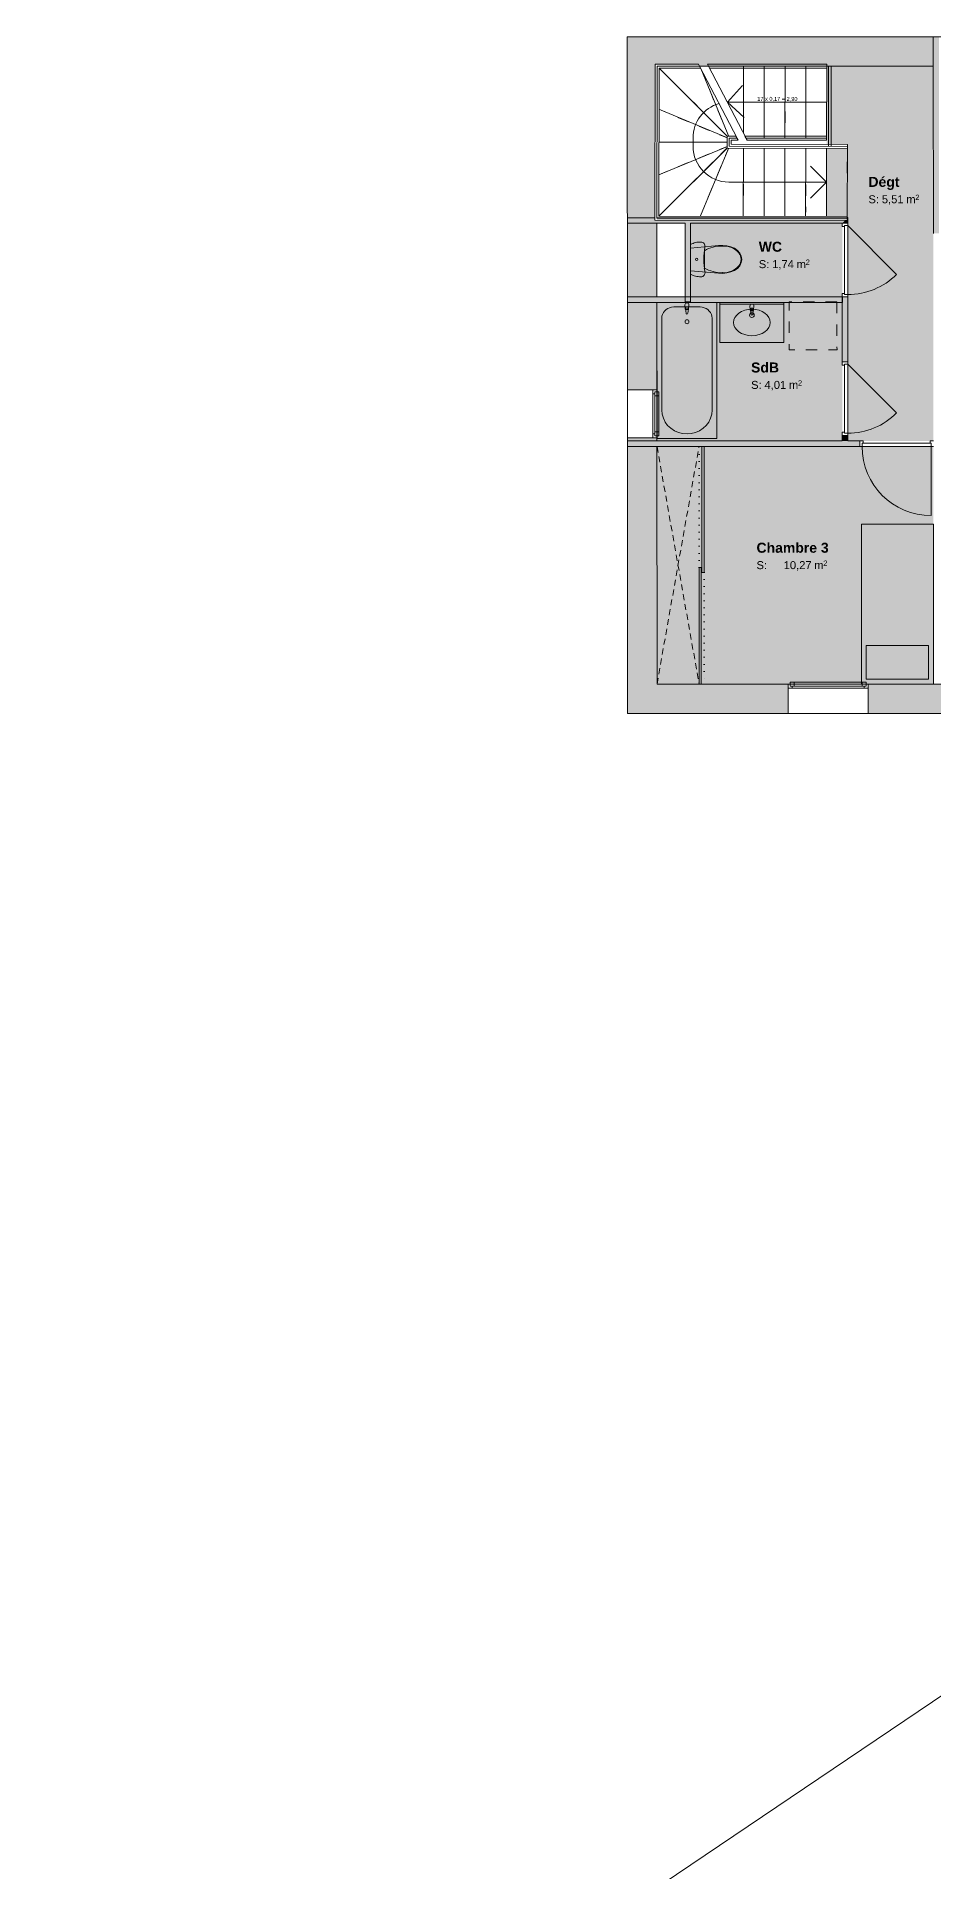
# Model space of a CAD drawing. Header units: millimetres. Extents: x 318905 to 439572, y -5133 to 105868.
# Drawn here: x 353562 to 364778, y 82936 to 105868 of the extents above; entities that cross this region are included whole.
import ezdxf

# ---------------------------------------------------------------- set-up
doc = ezdxf.new("R2010")
doc.units = ezdxf.units.MM
doc.header["$MEASUREMENT"] = 0
for name, pattern in [('Pointillé', [88.194442, 0, -88.194442]), ('Tirets petits', [125, 75, -50]), ('Traits', [282.222223, 141.111112, -141.111112]), ('Wipeout_Contour', [1000, 0, -1000])]:
    doc.linetypes.add(name, pattern=pattern)
for name, color, linetype, lineweight in [('0_Stylo_No__1', 7, 'Continuous', 5), ('2D - Dessins placés (Géomètre)_Stylo_No__1', 7, 'Continuous', 5), ('INTI_Agencement_Stylo_No__1', 7, 'Continuous', 5), ('INTI_Agencement_Stylo_No__142', 8, 'Continuous', 0), ('INTI_Escaliers_et_ascenseurs_Stylo_No__1', 7, 'Continuous', 5), ('INTI_Mobilier_Stylo_No__1', 7, 'Continuous', 5), ('Marques & Zones_Stylo_No__1', 7, 'Continuous', 5), ('Murs ext - Périphériques_Stylo_No__1', 7, 'Continuous', 5), ('Murs ext - Périphériques_Stylo_No__41', 7, 'Continuous', 20)]:
    doc.layers.add(name, color=color, linetype=linetype, lineweight=lineweight)
doc.layers.add('2D - Dessins placés (Géomètre)_Stylo_No__241', color=7, linetype='Continuous', lineweight=5, true_color=0x4d4d4d)
doc.layers.add('INTI_Mobilier_Stylo_No__81', color=7, linetype='Continuous', lineweight=13, true_color=0x6a6a6a)
for name, color, linetype in [('INTI_Agencement', 7, 'Continuous'), ('INTI_Escaliers_et_ascenseurs', 7, 'Continuous'), ('Marques & Zones', 7, 'Continuous')]:
    doc.layers.add(name, color=color, linetype=linetype)
doc.styles.add('STYLE_GENERE_1', font='Arial')
doc.styles.add('STYLE_GENERE_2', font='Arial')

# ---------------------------------------------------------------- blocks, each defined once
blk = doc.blocks.new('Baignoire 20[46]', base_point=(362070, 102545))
at = {"layer": 'INTI_Mobilier_Stylo_No__1', "linetype": 'Continuous'}
for p, q in [((361320, 102545), (361321, 100845)), ((362070, 102545), (361320, 102545)), ((361670, 102514), (361674, 102472)), ((361716, 102472), (361720, 102514)), ((362071, 100845), (362070, 102545)), ((361383, 102372), (361381, 102347)), ((361381, 102347), (361381, 101199)), ((361390, 102395), (361383, 102372)), ((361401, 102418), (361390, 102395)), ((361416, 102438), (361401, 102418)), ((361434, 102456), (361416, 102438)), ((361455, 102470), (361434, 102456)), ((361479, 102480), (361455, 102470)), ((361504, 102487), (361479, 102480)), ((361530, 102489), (361504, 102487)), ((361860, 102489), (361530, 102489)), ((361678, 102463), (361684, 102410)), ((361682, 102474), (361682, 102489)), ((361682, 102489), (361709, 102489)), ((361707, 102410), (361713, 102463)), ((361709, 102489), (361709, 102474)), ((361887, 102487), (361860, 102489)), ((361912, 102480), (361887, 102487)), ((361935, 102470), (361912, 102480)), ((361957, 102456), (361935, 102470)), ((361975, 102438), (361957, 102456)), ((361990, 102418), (361975, 102438)), ((362001, 102396), (361990, 102418)), ((362008, 102372), (362001, 102396)), ((362011, 102347), (362008, 102372)), ((362011, 101200), (362011, 102347)), ((361381, 101199), (361385, 101148)), ((361385, 101148), (361400, 101098)), ((361992, 101098), (362006, 101148)), ((362006, 101148), (362011, 101200)), ((361400, 101098), (361423, 101051)), ((361423, 101051), (361454, 101008)), ((361454, 101008), (361493, 100972)), ((361493, 100972), (361538, 100942)), ((361538, 100942), (361588, 100920)), ((361588, 100920), (361641, 100907)), ((361641, 100907), (361696, 100902)), ((361696, 100902), (361750, 100907)), ((361750, 100907), (361803, 100920)), ((361803, 100920), (361853, 100942)), ((361853, 100942), (361898, 100972)), ((361898, 100972), (361937, 101008)), ((361937, 101008), (361969, 101051)), ((361969, 101051), (361992, 101098)), ((361321, 100845), (362071, 100845))]:
    blk.add_line(p, q, dxfattribs=at)
blk.add_circle((361696, 102305), 25, dxfattribs=at)
for centre, radius, start, end in [((361695, 102514), 25, 0.0092, 180.0092), ((361695, 102474), 21.1, 185.1788, 212.7802), ((361695, 102474), 21.1, 212.7802, 327.2382), ((361695, 102474), 13.6, 180.0092, 0.0092), ((361695, 102411), 11.2, 187.1481, 352.8703), ((361695, 102474), 21.1, 327.2382, 354.8396)]:
    blk.add_arc(centre, radius, start, end, dxfattribs=at)
blk = doc.blocks.new('Plan multi vasques 20[47]', base_point=(362509, 102545))
at = {"layer": 'INTI_Mobilier_Stylo_No__1', "linetype": 'Continuous'}
for p, q in [((362109, 102545), (362909, 102546)), ((362109, 102045), (362109, 102545)), ((362109, 102525), (362909, 102526)), ((362909, 102046), (362909, 102546)), ((362484, 102500), (362488, 102459)), ((362491, 102449), (362498, 102396)), ((362495, 102461), (362495, 102476)), ((362495, 102476), (362522, 102476)), ((362520, 102396), (362526, 102449)), ((362522, 102476), (362522, 102461)), ((362530, 102459), (362534, 102500)), ((362109, 102045), (362909, 102046))]:
    blk.add_line(p, q, dxfattribs=at)
blk.add_circle((362509, 102387), 30, dxfattribs=at)
for centre, radius, start, end in [((362509, 102500), 25, 0.0092, 180.0092), ((362509, 102460), 21.1, 185.1788, 212.7802), ((362509, 102460), 21.1, 212.7802, 327.2382), ((362509, 102461), 13.6, 180.0092, 0.0092), ((362509, 102397), 11.2, 187.1481, 352.8703), ((362509, 102460), 21.1, 327.2382, 354.8396)]:
    blk.add_arc(centre, radius, start, end, dxfattribs=at)
blk.add_ellipse((362509, 102295), major_axis=(230, 0), ratio=0.717391, dxfattribs=at)
blk = doc.blocks.new('WC 20[48]', base_point=(361742, 103083))
at = {"layer": 'INTI_Mobilier_Stylo_No__1', "linetype": 'Continuous'}
for p, q in [((361742, 103270), (361757, 103277)), ((361742, 102897), (361742, 103270)), ((361742, 103224), (362092, 103257)), ((361742, 102942), (361742, 103224)), ((361757, 103277), (361772, 103283)), ((361772, 103283), (361788, 103289)), ((361788, 103289), (361804, 103293)), ((361804, 103293), (361820, 103297)), ((361820, 103297), (361837, 103299)), ((361837, 103299), (361853, 103300)), ((361853, 103300), (361870, 103301)), ((361870, 103301), (361882, 103300)), ((361882, 103300), (361892, 103296)), ((361892, 103296), (361902, 103290)), ((361902, 103290), (361911, 103282)), ((361915, 103200), (361910, 103161)), ((361911, 103282), (361917, 103272)), ((361921, 103238), (361915, 103200)), ((361917, 103272), (361921, 103261)), ((361921, 103261), (361922, 103249)), ((361922, 103249), (361921, 103238)), ((362092, 103257), (362144, 103258)), ((362144, 103258), (362195, 103253)), ((362195, 103253), (362245, 103241)), ((362245, 103241), (362292, 103222)), ((362292, 103222), (362329, 103196)), ((362329, 103196), (362357, 103163)), ((361907, 103122), (361906, 103083)), ((361906, 103083), (361907, 103045)), ((361910, 103161), (361907, 103122)), ((361907, 103045), (361910, 103006)), ((361910, 103006), (361915, 102967)), ((361915, 103083), (361915, 103192)), ((361915, 102974), (361915, 103083)), ((361915, 102967), (361922, 102929)), ((362329, 102971), (362292, 102946)), ((362357, 103004), (362329, 102971)), ((362346, 103002), (362346, 103002)), ((362357, 103163), (362375, 103125)), ((362375, 103043), (362357, 103004)), ((362373, 103084), (362373, 103084)), ((362375, 103125), (362382, 103084)), ((362382, 103084), (362375, 103043)), ((362092, 102910), (361742, 102942)), ((361757, 102890), (361742, 102897)), ((361772, 102883), (361757, 102890)), ((361788, 102878), (361772, 102883)), ((361804, 102874), (361788, 102878)), ((361820, 102870), (361804, 102874)), ((361837, 102868), (361820, 102870)), ((361853, 102866), (361837, 102868)), ((361870, 102866), (361853, 102866)), ((361882, 102867), (361870, 102866)), ((361893, 102871), (361882, 102867)), ((361902, 102877), (361893, 102871)), ((361911, 102885), (361902, 102877)), ((361917, 102895), (361911, 102885)), ((361921, 102906), (361917, 102895)), ((361923, 102917), (361921, 102906)), ((361922, 102929), (361923, 102917)), ((362144, 102909), (362092, 102910)), ((362195, 102914), (362144, 102909)), ((362245, 102927), (362195, 102914)), ((362292, 102946), (362245, 102927))]:
    blk.add_line(p, q, dxfattribs=at)
blk.add_circle((361817, 103083), 15, dxfattribs=at)
for centre, radius, start, end in [((362130, 102825), 425, 88.6646, 120.3668), ((362154, 102994), 257, 41.594, 93.2137), ((362129, 103342), 425, 239.6703, 271.3725), ((362154, 103173), 257, 266.8234, 318.443), ((362234, 103083), 139, 0.3541, 36.2413), ((362234, 103084), 139, 323.7957, 359.6829)]:
    blk.add_arc(centre, radius, start, end, dxfattribs=at)
for p in [(362139, 103251), (361915, 102974), (362346, 103165), (362140, 102916)]:
    blk.add_point(p, dxfattribs=at)
blk = doc.blocks.new('Armoire[51]', base_point=(361321, 97776))
at = {"layer": 'INTI_Agencement_Stylo_No__1', "linetype": 'Pointillé'}
for p, q in [((361847, 99233), (361847, 100745)), ((361909, 99170), (361909, 97776))]:
    blk.add_line(p, q, dxfattribs=at)
at = {"layer": 'INTI_Agencement_Stylo_No__1', "linetype": 'Continuous'}
for p, q in [((361882, 99170), (361882, 100745)), ((361882, 100745), (361909, 100745)), ((361909, 100745), (361909, 99170)), ((361847, 99233), (361848, 97776)), ((361874, 99233), (361847, 99233)), ((361874, 97776), (361874, 99233)), ((361909, 99170), (361882, 99170)), ((361848, 97776), (361874, 97776))]:
    blk.add_line(p, q, dxfattribs=at)
at = {"layer": 'INTI_Agencement_Stylo_No__142', "linetype": 'Tirets petits'}
for p, q in [((361321, 97776), (361847, 100745)), ((361321, 100745), (361848, 97776))]:
    blk.add_line(p, q, dxfattribs=at)
blk = doc.blocks.new('Lit 20[55]', base_point=(363879, 99776))
at = {"layer": 'INTI_Mobilier_Stylo_No__81', "linetype": 'Continuous'}
for p, q in [((363879, 99776), (364779, 99776)), ((363879, 97776), (363879, 99776)), ((364779, 99776), (364779, 97776)), ((363939, 97836), (363939, 98256)), ((363939, 98256), (364719, 98256)), ((364719, 98256), (364719, 97836)), ((364779, 97776), (363879, 97776)), ((364719, 97836), (363939, 97836))]:
    blk.add_line(p, q, dxfattribs=at)

msp = doc.modelspace()

# ---------------------------------------------------------------- hatches: boundary and pattern name
at = {"layer": 'Marques & Zones', "linetype": 'Continuous', "lineweight": 0, "true_color": 0xebf5fc}
for points in [[(363443.685, 105497.538), (363443.62, 103605.689), (363707.893, 103605.68), (363708.073, 100815.373), (364778.189, 100815.545), (364777.437, 105497.752)], [(361741.487, 103543.377), (361741.634, 102623.377), (363637.898, 102623.681), (363637.751, 103543.681)], [(361320.476, 102545.581), (361320.754, 100814.99), (363638.189, 100815.362), (363637.911, 102545.578)], [(361320.765, 100744.99), (361321.242, 97776.049), (364778.677, 97776.05), (364778.2, 100745.545)]]:
    msp.add_hatch(color=7, dxfattribs=at).paths.add_polyline_path(points)
at = {"layer": 'Murs ext - Périphériques_Stylo_No__1', "linetype": 'Continuous'}
for points in [[(364777.377, 105867.749), (360949.942, 105867.749), (361320.002, 105497.749), (364777.437, 105497.749)], [(361320.306, 103605.306), (361320.002, 105497.749), (360949.942, 105867.749), (360950.306, 103605.246)], [(364777.437, 105497.749), (364847.437, 105497.749), (364847.377, 105867.749), (364777.377, 105867.749)], [(364777.437, 105497.749), (364777.772, 103408.013), (364847.772, 103408.024), (364847.437, 105497.749)], [(361320.317, 103535.306), (361320.306, 103605.306), (360950.306, 103605.246), (360950.317, 103535.246)], [(361320.465, 102615.306), (361320.317, 103535.306), (360950.317, 103535.246), (360950.465, 102615.246)], [(361671.488, 103535.362), (361671.646, 102553.365), (361741.646, 102553.377), (361741.488, 103535.374)], [(363637.752, 103535.678), (363707.752, 103535.689), (363707.741, 103605.689)], [(361320.476, 102545.306), (361320.465, 102615.306), (360950.465, 102615.246), (360950.476, 102545.246)], [(360950.651, 101454.073), (361320.651, 101454.132), (361320.476, 102545.306), (360950.476, 102545.246)], [(361320.476, 102545.306), (363642.67, 102545.679), (363642.659, 102615.679), (361320.465, 102615.306)], [(363637.9, 102615.678), (363638.03, 101803.63), (363708.03, 101803.641), (363707.9, 102615.689)], [(360950.754, 100814.93), (361320.754, 100814.99), (361320.748, 100854.132), (360950.748, 100854.073)], [(361320.765, 100744.99), (361320.754, 100814.99), (360950.754, 100814.93), (360950.765, 100744.93)], [(360950.765, 100744.93), (360951.301, 97406.051), (361321.242, 97776.05), (361320.765, 100744.99)], [(361320.754, 100814.99), (361320.765, 100744.99), (363858.2, 100745.397), (363858.189, 100815.397)], [(363638.189, 100815.362), (363708.189, 100815.373), (363708.178, 100883.641), (363638.178, 100883.63)], [(361321.242, 97776.05), (360951.301, 97406.051), (362960.83, 97406.046), (362960.831, 97776.046)], [(363960.831, 97776.043), (363960.83, 97406.043), (364960.83, 97406.041), (364960.831, 97776.041)]]:
    msp.add_hatch(color=256, dxfattribs=at).paths.add_polyline_path(points)

# ---------------------------------------------------------------- linework, layer by layer
at = {"layer": '2D - Dessins placés (Géomètre)_Stylo_No__1', "linetype": 'Traits', "flags": 128}
msp.add_lwpolyline([(363572.669, 102553.671), (363572.765, 101953.671), (362972.765, 101953.574), (362972.669, 102553.574)], close=True, dxfattribs=at)
at = {"layer": '2D - Dessins placés (Géomètre)_Stylo_No__241', "linetype": 'Continuous', "flags": 128}
msp.add_lwpolyline([(382698.444, 86294.019), (376900.676, 82317.036), (368193.313, 82411.463), (367086.44, 86617.869), (353561.644, 77499.161)], dxfattribs=at)
at = {"layer": 'INTI_Escaliers_et_ascenseurs_Stylo_No__1', "linetype": 'Continuous'}
for p, q in [((361323.688, 105501.242), (361320.306, 103601.245)), ((361853.688, 105500.299), (361323.688, 105501.242)), ((361323.688, 105501.242), (362222.085, 104599.641)), ((361853.688, 105500.299), (362322.085, 104599.463)), ((363443.685, 105497.468), (361966.502, 105500.098)), ((361966.502, 105500.098), (362434.9, 104599.263)), ((362403.687, 105499.32), (362402.197, 104662.158)), ((362663.686, 105498.857), (362662.084, 104598.858)), ((362923.686, 105498.394), (362922.084, 104598.395)), ((363183.685, 105497.931), (363182.083, 104597.933)), ((363443.685, 105497.468), (363442.083, 104597.47)), ((363443.685, 105497.468), (363442.083, 104597.47)), ((361868.459, 105471.889), (362227.943, 104599.631)), ((361322.74, 104968.177), (362222.075, 104593.783)), ((362222.085, 104599.641), (362221.907, 104499.642)), ((362322.085, 104599.463), (362222.085, 104599.641)), ((363442.083, 104597.47), (362434.9, 104599.263)), ((361320.306, 103601.245), (362221.907, 104499.642)), ((361321.255, 104134.31), (362221.917, 104505.5)), ((361321.997, 104551.243), (362221.996, 104549.641)), ((361853.372, 103600.296), (362227.765, 104499.631)), ((362221.907, 104499.642), (363702.298, 104497.006)), ((362400.698, 103599.322), (362402.3, 104499.32)), ((362660.697, 103598.859), (362662.299, 104498.858)), ((362920.697, 103598.396), (362922.299, 104498.395)), ((363180.697, 103597.933), (363182.298, 104497.932)), ((363440.696, 103597.471), (363442.298, 104497.469)), ((363700.696, 103597.008), (363702.298, 104497.006)), ((363700.696, 103597.008), (363702.298, 104497.006)), ((361320.306, 103601.245), (363700.696, 103597.008))]:
    msp.add_line(p, q, dxfattribs=at)
at = {"layer": 'INTI_Escaliers_et_ascenseurs_Stylo_No__1', "linetype": 'Traits'}
for p, q in [((361323.688, 105501.242), (362222.085, 104599.641)), ((362403.687, 105499.32), (362402.197, 104662.158)), ((362663.686, 105498.857), (362662.084, 104598.858)), ((362923.686, 105498.394), (362922.084, 104598.395)), ((363183.685, 105497.931), (363182.083, 104597.933)), ((361868.459, 105471.889), (362227.943, 104599.631)), ((361322.74, 104968.177), (362222.075, 104593.783)), ((361320.306, 103601.245), (362221.907, 104499.642)), ((361321.255, 104134.31), (362221.917, 104505.5)), ((361321.997, 104551.243), (362221.996, 104549.641)), ((361853.372, 103600.296), (362227.765, 104499.631)), ((362400.698, 103599.322), (362402.3, 104499.32)), ((362660.697, 103598.859), (362662.299, 104498.858)), ((362920.697, 103598.396), (362922.299, 104498.395)), ((363180.697, 103597.933), (363182.298, 104497.932)), ((363440.696, 103597.471), (363442.298, 104497.469)), ((363700.696, 103597.008), (363702.298, 104497.006))]:
    msp.add_line(p, q, dxfattribs=at)
at = {"layer": 'Murs ext - Périphériques_Stylo_No__1', "linetype": 'Continuous'}
for p, q in [((363637.752, 103535.678), (363707.752, 103535.689)), ((363637.752, 103535.678), (363707.752, 103535.689)), ((363637.752, 103535.678), (363707.752, 103535.689)), ((363637.758, 103495.678), (363637.752, 103535.678)), ((363667.758, 103495.683), (363637.758, 103495.678)), ((363707.756, 103507.689), (363667.756, 103507.683)), ((363707.756, 103507.689), (363667.756, 103507.683)), ((363667.756, 103507.683), (363667.758, 103495.683)), ((363667.756, 103507.683), (363667.895, 102643.683)), ((363707.752, 103535.689), (363707.756, 103507.689)), ((363707.756, 103507.689), (364318.795, 102896.847)), ((363707.895, 102643.689), (363707.756, 103507.689)), ((363637.893, 102655.678), (363667.893, 102655.683)), ((363637.9, 102615.678), (363637.893, 102655.678)), ((363707.9, 102615.689), (363637.9, 102615.678)), ((363637.9, 102615.678), (363707.9, 102615.689)), ((363637.9, 102615.678), (363707.9, 102615.689)), ((363667.893, 102655.683), (363667.895, 102643.683)), ((363667.895, 102643.683), (363707.895, 102643.689)), ((363667.895, 102643.683), (363707.895, 102643.689)), ((363707.895, 102643.689), (363707.9, 102615.689)), ((363638.03, 101803.63), (363708.03, 101803.641)), ((363638.03, 101803.63), (363708.03, 101803.641)), ((363638.03, 101803.63), (363708.03, 101803.641)), ((363638.036, 101763.63), (363638.03, 101803.63)), ((363668.036, 101763.635), (363638.036, 101763.63)), ((363708.035, 101775.641), (363668.035, 101775.635)), ((363708.035, 101775.641), (363668.035, 101775.635)), ((363668.035, 101775.635), (363668.036, 101763.635)), ((363668.035, 101775.635), (363668.173, 100911.635)), ((363708.03, 101803.641), (363708.035, 101775.641)), ((363708.035, 101775.641), (364319.073, 101164.799)), ((363708.173, 100911.641), (363708.035, 101775.641)), ((361270.651, 101454.124), (360950.651, 101454.073)), ((360950.651, 101454.073), (360950.748, 100854.073)), ((361320.651, 101454.132), (361270.651, 101454.124)), ((361320.651, 101454.132), (361270.651, 101454.124)), ((361270.659, 101404.124), (361270.651, 101454.124)), ((361295.659, 101404.128), (361270.659, 101404.124)), ((361270.74, 100904.124), (361270.659, 101404.124)), ((361295.655, 101429.128), (361345.655, 101429.136)), ((361320.655, 101429.132), (361295.655, 101429.128)), ((361295.655, 101429.128), (361295.659, 101404.128)), ((361295.663, 101379.128), (361295.655, 101429.128)), ((361345.663, 101379.136), (361295.663, 101379.128)), ((361295.736, 100929.128), (361295.663, 101379.128)), ((361320.651, 101454.132), (361320.748, 100854.132)), ((361320.651, 101454.132), (361320.655, 101429.132)), ((361320.663, 101379.132), (361320.736, 100929.132)), ((361345.655, 101429.136), (361345.663, 101379.136)), ((361345.663, 101379.136), (361345.736, 100929.136)), ((361345.663, 101379.136), (361345.736, 100929.136)), ((361270.74, 100904.124), (361295.74, 100904.128)), ((361270.748, 100854.124), (361270.74, 100904.124)), ((361295.736, 100929.128), (361345.736, 100929.136)), ((361295.744, 100879.128), (361295.736, 100929.128)), ((361295.74, 100904.128), (361295.744, 100879.128)), ((361345.736, 100929.136), (361345.744, 100879.136)), ((363638.171, 100923.63), (363668.171, 100923.635)), ((363638.178, 100883.63), (363638.171, 100923.63)), ((363668.171, 100923.635), (363668.173, 100911.635)), ((363668.173, 100911.635), (363708.173, 100911.641)), ((363668.173, 100911.635), (363708.173, 100911.641)), ((363708.173, 100911.641), (363708.178, 100883.641)), ((361270.748, 100854.124), (360950.748, 100854.073)), ((361320.748, 100854.132), (361270.748, 100854.124)), ((361320.748, 100854.132), (361270.748, 100854.124)), ((361345.744, 100879.136), (361295.744, 100879.128)), ((361295.744, 100879.128), (361320.744, 100879.132)), ((361320.744, 100879.132), (361320.748, 100854.132)), ((363708.178, 100883.641), (363638.178, 100883.63)), ((363638.178, 100883.63), (363708.178, 100883.641)), ((363638.178, 100883.63), (363708.178, 100883.641)), ((363858.189, 100815.397), (363898.189, 100815.404)), ((363858.2, 100745.397), (363858.189, 100815.397)), ((363858.189, 100815.397), (363858.2, 100745.397)), ((363858.189, 100815.397), (363858.2, 100745.397)), ((363886.2, 100745.402), (363858.2, 100745.397)), ((364750.194, 100785.54), (363886.194, 100785.402)), ((363898.194, 100785.404), (363886.194, 100785.402)), ((363886.194, 100785.402), (363886.2, 100745.402)), ((363886.194, 100785.402), (363886.2, 100745.402)), ((363886.2, 100745.402), (364750.2, 100745.54)), ((363898.189, 100815.404), (363898.194, 100785.404)), ((364738.189, 100815.538), (364778.189, 100815.545)), ((364738.194, 100785.538), (364738.189, 100815.538)), ((364750.194, 100785.54), (364738.194, 100785.538)), ((364750.2, 100745.54), (364750.194, 100785.54)), ((364750.2, 100745.54), (364750.194, 100785.54)), ((364778.2, 100745.545), (364750.2, 100745.54)), ((364750.2, 100745.54), (364750.339, 99881.54)), ((362960.831, 97726.046), (362960.83, 97406.046)), ((362960.831, 97776.046), (363960.831, 97776.043)), ((362960.831, 97776.046), (362985.831, 97776.046)), ((362960.831, 97776.046), (362960.831, 97726.046)), ((362960.831, 97776.046), (362960.831, 97726.046)), ((363010.831, 97726.046), (362960.831, 97726.046)), ((362985.831, 97801.046), (363035.831, 97801.045)), ((362985.831, 97751.046), (362985.831, 97801.046)), ((362985.831, 97776.046), (362985.831, 97751.046)), ((362985.831, 97751.046), (363010.831, 97751.046)), ((363035.831, 97751.045), (362985.831, 97751.046)), ((363010.831, 97751.046), (363010.831, 97726.046)), ((363910.831, 97726.043), (363010.831, 97726.046)), ((363035.831, 97801.045), (363885.831, 97801.043)), ((363035.831, 97801.045), (363035.831, 97751.045)), ((363035.831, 97801.045), (363885.831, 97801.043)), ((363035.831, 97776.045), (363885.831, 97776.043)), ((363885.831, 97751.043), (363035.831, 97751.045)), ((363885.831, 97751.043), (363885.831, 97801.043)), ((363885.831, 97801.043), (363935.831, 97801.043)), ((363935.831, 97751.043), (363885.831, 97751.043)), ((363910.831, 97726.043), (363910.831, 97751.043)), ((363910.831, 97751.043), (363935.831, 97751.043)), ((363960.831, 97726.043), (363910.831, 97726.043)), ((363935.831, 97801.043), (363935.831, 97751.043)), ((363935.831, 97751.043), (363935.831, 97776.043)), ((363935.831, 97776.043), (363960.831, 97776.043)), ((363960.831, 97726.043), (363960.83, 97406.043)), ((363960.831, 97776.043), (363960.831, 97726.043)), ((363960.831, 97776.043), (363960.831, 97726.043)), ((362960.83, 97406.046), (363960.83, 97406.043))]:
    msp.add_line(p, q, dxfattribs=at)
for centre, start, end in [((363707.756, 103507.689), 270.0092022, 315.0092022), ((363708.035, 101775.641), 270.0092022, 315.0092022), ((364750.2, 100745.54), 180.0092022, 270.0092022)]:
    msp.add_arc(centre, 864, start, end, dxfattribs=at)
at = {"layer": 'Murs ext - Périphériques_Stylo_No__41', "linetype": 'Continuous'}
for p, q in [((364777.377, 105867.749), (364777.437, 105497.749)), ((361320.306, 103605.306), (360950.306, 103605.246)), ((360950.317, 103535.246), (361320.317, 103535.306)), ((363637.752, 103535.678), (363707.752, 103535.689)), ((361320.465, 102615.306), (360950.465, 102615.246)), ((360950.476, 102545.246), (361320.476, 102545.306)), ((363637.9, 102615.678), (363707.9, 102615.689)), ((363638.03, 101803.63), (363708.03, 101803.641)), ((361270.651, 101454.124), (360950.651, 101454.073)), ((361320.651, 101454.132), (361270.651, 101454.124)), ((361270.748, 100854.124), (360950.748, 100854.073)), ((361320.754, 100814.99), (360950.754, 100814.93)), ((360950.765, 100744.93), (361320.765, 100744.99)), ((361320.748, 100854.132), (361270.748, 100854.124)), ((363638.178, 100883.63), (363708.178, 100883.641)), ((363858.189, 100815.397), (363858.2, 100745.397)), ((362960.831, 97726.046), (362960.83, 97406.046)), ((362960.831, 97776.046), (362960.831, 97726.046)), ((363960.831, 97726.043), (363960.83, 97406.043)), ((363960.831, 97776.043), (363960.831, 97726.043))]:
    msp.add_line(p, q, dxfattribs=at)
at = {"layer": 'Murs ext - Périphériques_Stylo_No__41', "linetype": 'Continuous', "flags": 128}
for points in [[(365009.463, 105867.749), (360949.942, 105867.749)], [(360949.942, 105867.749), (360950.651, 101454.073)], [(361320.002, 105497.749), (364777.437, 105497.749)], [(361320.306, 103605.306), (361320.002, 105497.749)], [(364777.437, 105497.749), (364777.772, 103408.013)], [(361320.465, 102615.306), (361320.317, 103535.306)], [(361671.488, 103535.362), (361671.646, 102553.365)], [(361741.646, 102553.377), (361741.488, 103535.374)], [(363707.752, 103535.689), (363707.741, 103605.689)], [(363642.659, 102615.679), (361320.465, 102615.306)], [(361320.476, 102545.306), (363642.67, 102545.679)], [(361320.651, 101454.132), (361320.476, 102545.306)], [(361671.646, 102553.365), (361741.646, 102553.377)], [(363637.9, 102615.678), (363638.03, 101803.63)], [(363642.67, 102545.679), (363642.659, 102615.679)], [(363708.03, 101803.641), (363707.9, 102615.689)], [(360950.748, 100854.073), (360951.301, 97406.051)], [(361320.754, 100814.99), (361320.748, 100854.132)], [(363638.189, 100815.362), (361320.754, 100814.99)], [(361320.765, 100744.99), (363858.2, 100745.397)], [(361321.242, 97776.05), (361320.765, 100744.99)], [(363638.178, 100883.63), (363638.189, 100815.362)], [(363708.189, 100815.373), (363708.178, 100883.641)], [(363858.189, 100815.397), (363708.189, 100815.373)], [(362960.831, 97776.046), (361321.242, 97776.05)], [(364960.831, 97776.041), (363960.831, 97776.043)], [(360951.301, 97406.051), (362960.83, 97406.046)], [(363960.83, 97406.043), (364960.83, 97406.041)]]:
    msp.add_lwpolyline(points, dxfattribs=at)

# ---------------------------------------------------------------- block references
at = {"layer": 'INTI_Agencement', "color": 104, "linetype": 'Continuous', "lineweight": 5, "true_color": 0x029e21}
msp.add_blockref('Armoire[51]', (361321.242, 97776.053), dxfattribs=at)
at = {"layer": 'INTI_Mobilier_Stylo_No__1', "linetype": 'Continuous'}
for name, p in [('WC 20[48]', (361741.56, 103083.377)), ('Baignoire 20[46]', (362070.476, 102545.426)), ('Plan multi vasques 20[47]', (362508.588, 102545.497))]:
    msp.add_blockref(name, p, dxfattribs=at)
at = {"layer": 'INTI_Mobilier_Stylo_No__81', "linetype": 'Continuous'}
msp.add_blockref('Lit 20[55]', (363879.008, 99776.19), dxfattribs=at)

# ---------------------------------------------------------------- texts
at = {"layer": 'Marques & Zones_Stylo_No__1', "linetype": 'Continuous', "attachment_point": 1, "rotation": 0.0092022}
for s, insert, char_height, style in [('\\A1;{\\pql;\\pt0;\\fArial|b1|i0|c0|p34;Dégt}', (363966.003, 104115.493), 125, 'STYLE_GENERE_1'), ('\\A1;{\\pql;\\pt0;\\fArial|b0|i0|c0|p34;S: }', (363966.04, 103885.493), 100, 'STYLE_GENERE_2'), ('\\A1;{\\pql;\\fArial|b0|i0|c0|p34;5,51}', (364133.718, 103885.52), 100, 'STYLE_GENERE_2'), ('\\A1;{\\pql;\\fArial|b0|i0|c0|p34;2}', (364552.981, 103893.207), 66.66667, 'STYLE_GENERE_2'), ('\\A1;{\\pql;\\fArial|b0|i0|c0|p34; m}', (364400.638, 103885.563), 100, 'STYLE_GENERE_2'), ('\\A1;{\\pql;\\pt0;\\fArial|b1|i0|c0|p34;WC}', (362594.113, 103304.728), 125, 'STYLE_GENERE_1'), ('\\A1;{\\pql;\\pt0;\\fArial|b0|i0|c0|p34;S: }', (362594.149, 103074.728), 100, 'STYLE_GENERE_2'), ('\\A1;{\\pql;\\fArial|b0|i0|c0|p34;1,74}', (362761.828, 103074.755), 100, 'STYLE_GENERE_2'), ('\\A1;{\\pql;\\fArial|b0|i0|c0|p34; m}', (363028.748, 103074.798), 100, 'STYLE_GENERE_2'), ('\\A1;{\\pql;\\fArial|b0|i0|c0|p34;2}', (363181.091, 103082.441), 66.66667, 'STYLE_GENERE_2'), ('\\A1;{\\pql;\\pt0;\\fArial|b1|i0|c0|p34;SdB}', (362497.891, 101795.345), 125, 'STYLE_GENERE_1'), ('\\A1;{\\pql;\\pt0;\\fArial|b0|i0|c0|p34;S: }', (362497.928, 101565.345), 100, 'STYLE_GENERE_2'), ('\\A1;{\\pql;\\fArial|b0|i0|c0|p34;4,01}', (362665.606, 101565.371), 100, 'STYLE_GENERE_2'), ('\\A1;{\\pql;\\fArial|b0|i0|c0|p34; m}', (362932.527, 101565.414), 100, 'STYLE_GENERE_2'), ('\\A1;{\\pql;\\fArial|b0|i0|c0|p34;2}', (363084.87, 101573.058), 66.66667, 'STYLE_GENERE_2'), ('\\A1;{\\pql;\\pt0;\\fArial|b1|i0|c0|p34;Chambre 3}', (362566.068, 99542.272), 125, 'STYLE_GENERE_1'), ('\\A1;{\\pql;\\pt0;\\fArial|b0|i0|c0|p34;S: }', (362566.105, 99312.272), 100, 'STYLE_GENERE_2'), ('\\A1;{\\pql;\\fArial|b0|i0|c0|p34;10,27}', (362905.743, 99312.327), 100, 'STYLE_GENERE_2'), ('\\A1;{\\pql;\\fArial|b0|i0|c0|p34;2}', (363401.278, 99320.025), 66.66667, 'STYLE_GENERE_2'), ('\\A1;{\\pql;\\fArial|b0|i0|c0|p34; m}', (363248.935, 99312.382), 100, 'STYLE_GENERE_2')]:
    msp.add_mtext(s, dxfattribs=dict(at, insert=insert, char_height=char_height, style=style))

# ---------------------------------------------------------------- next in the draw order: wipeouts: each hides what was drawn before it
at = {"color": 254, "linetype": 'Wipeout_Contour', "lineweight": 0, "ltscale": 3014757.07110606}
msp.add_wipeout([(361840.676, 105525.322), (361298.733, 105526.286), (361295.262, 103576.289), (363700.651, 103572.008), (363700.74, 103622.008), (361345.351, 103626.2), (361348.644, 105476.197), (361866.699, 105475.275)], dxfattribs=at).dxf.layer = 'INTI_Escaliers_et_ascenseurs'

# ---------------------------------------------------------------- next in the draw order: hatches: boundary and pattern name
at = {"layer": 'Murs ext - Périphériques_Stylo_No__1', "linetype": 'Continuous'}
msp.add_hatch(color=256, dxfattribs=at).paths.add_polyline_path([(361320.317, 103535.306), (363637.752, 103535.678), (363707.741, 103605.689), (361320.306, 103605.306)])

# ---------------------------------------------------------------- next in the draw order: linework, layer by layer
at = {"layer": 'INTI_Escaliers_et_ascenseurs_Stylo_No__1', "linetype": 'Continuous'}
for p, q in [((361298.733, 105526.286), (361295.262, 103576.289)), ((361840.676, 105525.322), (361298.733, 105526.286)), ((361323.688, 105501.242), (361320.306, 103601.245)), ((361853.688, 105500.299), (361323.688, 105501.242)), ((361866.699, 105475.275), (361840.676, 105525.322)), ((363443.73, 105522.468), (361953.491, 105525.121)), ((361953.491, 105525.121), (361979.513, 105475.075)), ((363443.685, 105497.468), (361966.502, 105500.098)), ((363443.641, 105472.468), (363443.73, 105522.468)), ((361348.644, 105476.197), (361345.351, 103626.2)), ((361866.699, 105475.275), (361348.644, 105476.197)), ((363443.641, 105472.468), (361979.513, 105475.075)), ((362200.978, 105049.146), (362391.377, 105258.306)), ((362200.978, 105049.146), (362410.139, 104858.746)), ((363442.884, 105047.469), (362222.886, 105049.641)), ((361772.086, 104600.442), (361771.908, 104500.443)), ((363441.497, 104047.47), (363241.853, 104247.826)), ((362221.106, 104049.642), (363441.497, 104047.47)), ((363441.497, 104047.47), (363241.141, 103847.826)), ((361295.262, 103576.289), (363700.651, 103572.008)), ((361320.306, 103601.245), (363700.696, 103597.008)), ((361345.351, 103626.2), (363700.74, 103622.008)), ((363700.651, 103572.008), (363700.74, 103622.008))]:
    msp.add_line(p, q, dxfattribs=at)
msp.add_arc((362222.085, 104599.641), 450, 89.8980156, 92.6883606, dxfattribs=at)
at = {"layer": 'Murs ext - Périphériques_Stylo_No__41', "linetype": 'Continuous', "flags": 128}
for points in [[(363707.741, 103605.689), (361320.306, 103605.306)], [(361320.317, 103535.306), (361671.488, 103535.362)], [(361741.488, 103535.374), (363637.752, 103535.678)]]:
    msp.add_lwpolyline(points, dxfattribs=at)

# ---------------------------------------------------------------- next in the draw order: texts
at = {"layer": 'INTI_Escaliers_et_ascenseurs_Stylo_No__1', "linetype": 'Continuous', "insert": (363078.383, 105085.406), "char_height": 50, "attachment_point": 6, "rotation": 359.8980156, "style": 'STYLE_GENERE_2'}
msp.add_mtext('\\A1;{\\pqr;\\fArial|b0|i0|c0|p34; 17 x 0,17 = 2,90}', dxfattribs=at)

# ---------------------------------------------------------------- next in the draw order: wipeouts: each hides what was drawn before it
at = {"color": 254, "linetype": 'Wipeout_Contour', "lineweight": 0, "ltscale": 3019105.465752119}
msp.add_wipeout([(362309.073, 104624.487), (362197.13, 104624.686), (362196.863, 104474.686), (363702.253, 104472.007), (363702.342, 104522.006), (362246.951, 104524.597), (362247.04, 104574.597), (362335.096, 104574.44)], dxfattribs=at).dxf.layer = 'INTI_Escaliers_et_ascenseurs'

# ---------------------------------------------------------------- next in the draw order: linework, layer by layer
at = {"layer": '0_Stylo_No__1', "linetype": 'Continuous'}
for p, q in [((363466.225, 104496.969), (363466.065, 105497.711)), ((363501.456, 104496.974), (363501.295, 105497.717))]:
    msp.add_line(p, q, dxfattribs=at)
at = {"layer": 'INTI_Escaliers_et_ascenseurs_Stylo_No__1', "linetype": 'Continuous'}
for p, q in [((362197.13, 104624.686), (362196.863, 104474.686)), ((362309.073, 104624.487), (362197.13, 104624.686)), ((362222.085, 104599.641), (362221.907, 104499.642)), ((362322.085, 104599.463), (362222.085, 104599.641)), ((362247.04, 104574.597), (362246.951, 104524.597)), ((362335.096, 104574.44), (362247.04, 104574.597)), ((362335.096, 104574.44), (362309.073, 104624.487)), ((363442.128, 104622.47), (362421.888, 104624.286)), ((362421.888, 104624.286), (362447.91, 104574.239)), ((363442.083, 104597.47), (362434.9, 104599.263)), ((363442.039, 104572.47), (362447.91, 104574.239)), ((363442.039, 104572.47), (363442.128, 104622.47)), ((362196.863, 104474.686), (363702.253, 104472.007)), ((362221.907, 104499.642), (363702.298, 104497.006)), ((362246.951, 104524.597), (363702.342, 104522.006)), ((363702.253, 104472.007), (363702.342, 104522.006))]:
    msp.add_line(p, q, dxfattribs=at)
for centre, start, end in [((362222.085, 104599.641), 106.1121776, 179.8980156), ((362221.907, 104499.642), 179.8980156, 269.8980156)]:
    msp.add_arc(centre, 450, start, end, dxfattribs=at)

doc.saveas('drawing.dxf')
